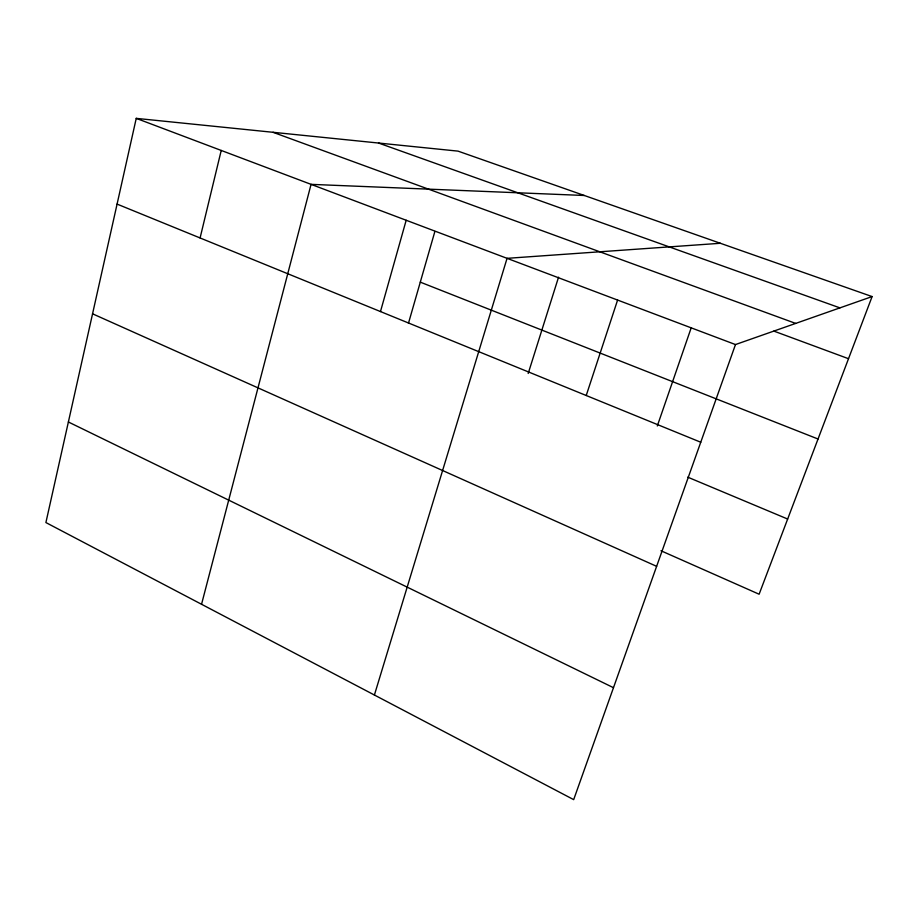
<?xml version="1.0" encoding="UTF-8"?>
<svg xmlns="http://www.w3.org/2000/svg" width="918" height="918" viewBox="0 0 918 918"><rect width="100%" height="100%" fill="white"/><g stroke="black" fill="none" stroke-linecap="round" stroke-linejoin="round"><path stroke-width="1.38" d="M872.1 296.571L458.013 151.126L136.243 118.365L45.9 522.56L573.681 799.635L735.479 344.56L872.1 296.571L759.117 594.221L660.96 550.754M200.09 237.957L221.227 150.449M201.547 604.274L311.064 184.357L584.307 195.488M380.477 311.558L406.181 220.263M408.464 323.251L434.88 231.462M374.406 695.018L507.057 258.337L720.389 243.281M528.194 373.465L558.546 277.19M586.223 395.509L617.596 300.06M657.299 425.975L691.197 327.829M378.514 143.024L839.924 307.874M273.013 132.295L795.676 323.411M773.874 331.1L848.519 358.709M136.243 118.365L735.479 344.56M420.295 282.147L818.03 439.011M117.079 204.094L700.755 442.235M687.72 477.153L787.655 519.037M92.557 313.807L656.634 566.337M68.38 421.993L613.488 687.697"/></g></svg>
